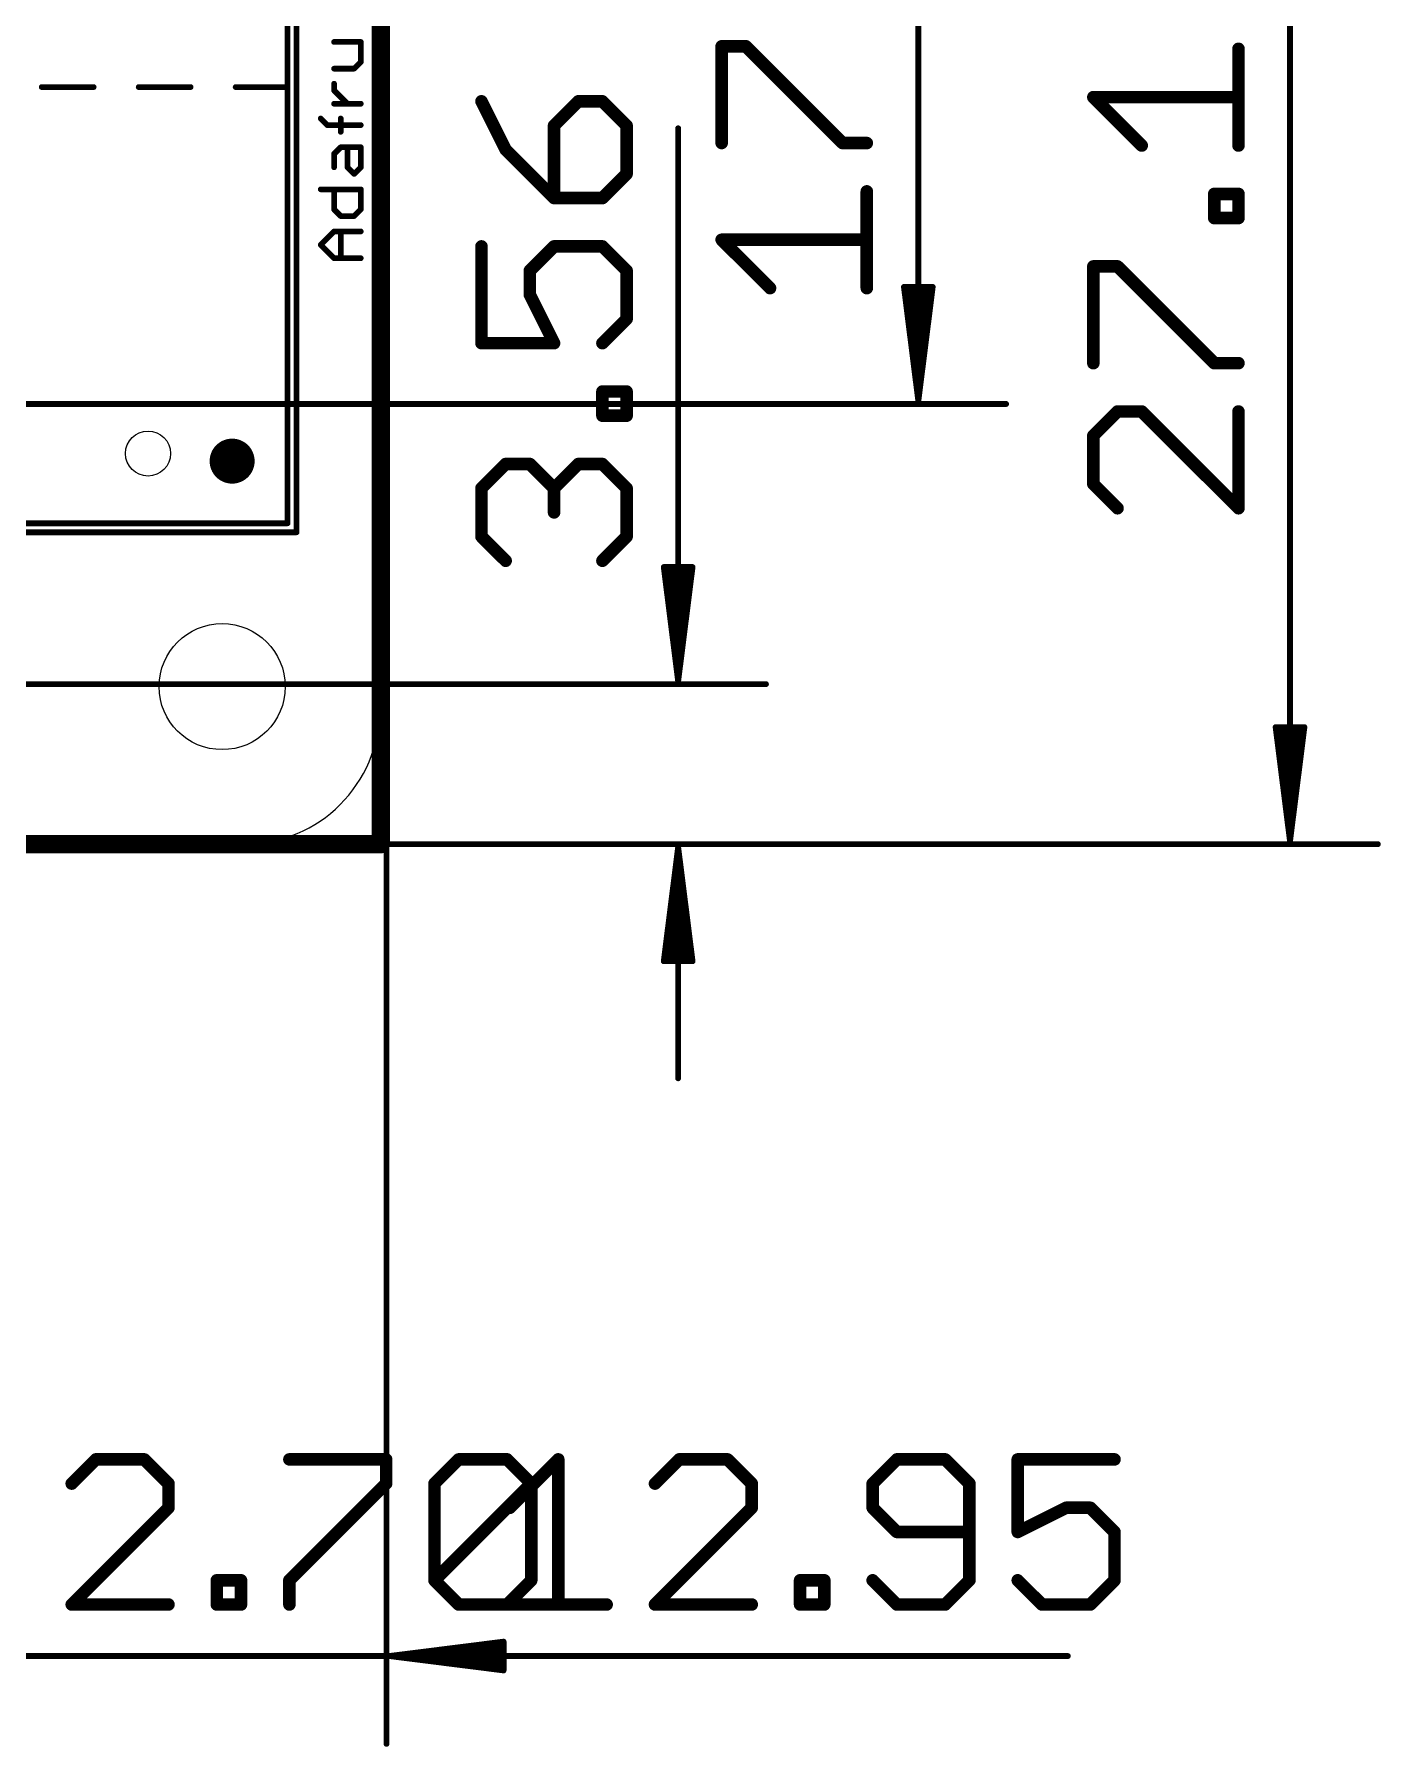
# Model space of a CAD drawing. Extents: x -30 to 87, y -20 to 77.
# Drawn here: x 57.33 to 87.23, y -20.05 to 17.99 of the extents above; entities that cross this region are included whole.
import ezdxf

# ---------------------------------------------------------------- set-up
doc = ezdxf.new("R2010")
doc.units = 0
for name, color, linetype in [('1', 12, 'CONTINUOUS'), ('16', 132, 'CONTINUOUS'), ('20', 40, 'CONTINUOUS'), ('21', 40, 'CONTINUOUS'), ('23', 53, 'CONTINUOUS'), ('47', 253, 'CONTINUOUS'), ('51', 253, 'CONTINUOUS')]:
    doc.layers.add(name, color=color, linetype=linetype)

# ---------------------------------------------------------------- blocks, each defined once
blk = doc.blocks.new('PIE')
at = {"const_width": 0.5}
blk.add_lwpolyline([(0, -0.25, 1), (0, 0.25, 1), (0, -0.25)], format="xyb", dxfattribs=at)

msp = doc.modelspace()

# ---------------------------------------------------------------- linework, layer by layer
at = {"layer": '16', "const_width": 0.4064}
for points in [[(65.024, 56.642), (65.024, 0)], [(65.024, 0), (0, 0)]]:
    msp.add_lwpolyline(points, dxfattribs=at)
at = {"layer": '16', "const_width": 0.2032}
for points in [[(64.9224, 0, 1), (65.1256, 0)], [(65.024, -0.1016, 1), (65.024, 0.1016)]]:
    msp.add_lwpolyline(points, format="xyb", dxfattribs=at)
at = {"layer": '20'}
for p, q in [((65, 3), (65, 53.5)), ((3, 0), (62, 0))]:
    msp.add_line(p, q, dxfattribs=at)
for centre, radius in [((59.854, 8.678), 0.5), ((61.5, 3.5), 1.4)]:
    msp.add_circle(centre, radius, dxfattribs=at)
msp.add_arc((62, 3), 3, 270, 0, dxfattribs=at)
at = {"layer": '21', "const_width": 0.127}
for points in [[(63.154, 47.428), (63.154, 6.928)], [(64.5795, 17.8205), (63.9863, 17.8205)], [(64.5795, 17.3756), (64.5795, 17.8205)], [(63.9863, 17.2273), (64.4312, 17.2273)], [(64.4312, 17.2273), (64.5795, 17.3756)], [(63.9863, 16.7443), (63.9863, 16.8926)], [(64.2829, 16.4477), (63.9863, 16.7443)], [(64.5795, 16.4477), (63.9863, 16.4477)], [(63.838, 15.9723), (63.6897, 16.1206)], [(64.5795, 15.9723), (63.838, 15.9723)], [(64.1346, 15.8241), (64.1346, 16.1206)], [(63.9863, 15.3334), (64.1346, 15.4817)], [(63.9863, 15.0368), (63.9863, 15.3334)], [(64.1346, 15.4817), (64.5795, 15.4817)], [(64.2829, 15.0368), (64.2829, 15.4817)], [(64.5795, 15.4817), (64.5795, 15.0368)], [(64.4312, 14.8885), (64.2829, 15.0368)], [(64.5795, 15.0368), (64.4312, 14.8885)], [(63.6897, 14.5462), (64.5795, 14.5462)], [(63.9863, 14.1013), (63.9863, 14.5462)], [(64.5795, 14.5462), (64.5795, 14.1013)], [(64.1346, 13.953), (63.9863, 14.1013)], [(64.5795, 14.1013), (64.4312, 13.953)], [(64.4312, 13.953), (64.1346, 13.953)], [(63.6897, 13.3141), (63.9863, 13.6107)], [(63.9863, 13.0175), (63.6897, 13.3141)], [(63.9863, 13.6107), (64.5795, 13.6107)], [(64.1346, 13.0175), (64.1346, 13.6107)], [(64.5795, 13.0175), (63.9863, 13.0175)], [(63.154, 6.928), (7.554, 6.928)]]:
    msp.add_lwpolyline(points, dxfattribs=at)
at = {"layer": '21', "const_width": 0.0635}
for points in [[(63.9863, 17.8523, 1), (63.9863, 17.7888)], [(64.6113, 17.8205, 1), (64.5478, 17.8205)], [(64.5795, 17.7888, 1), (64.5795, 17.8523)], [(63.9863, 17.2591, 1), (63.9863, 17.1956)], [(64.4088, 17.2498, 1), (64.4537, 17.2049)], [(64.4312, 17.1956, 1), (64.4312, 17.2591)], [(64.5478, 17.3756, 1), (64.6113, 17.3756)], [(64.602, 17.3532, 1), (64.557, 17.3981)], [(64.0181, 16.8926, 1), (63.9546, 16.8926)], [(63.9546, 16.7443, 1), (64.0181, 16.7443)], [(64.0088, 16.7668, 1), (63.9639, 16.7219)], [(63.9863, 16.4795, 1), (63.9863, 16.416)], [(64.2605, 16.4253, 1), (64.3054, 16.4702)], [(64.5795, 16.416, 1), (64.5795, 16.4795)], [(63.7122, 16.1431, 1), (63.6673, 16.0982)], [(63.838, 16.0041, 1), (63.838, 15.9406)], [(63.8156, 15.9499, 1), (63.8605, 15.9948)], [(64.1664, 16.1206, 1), (64.1029, 16.1206)], [(64.5795, 15.9406, 1), (64.5795, 16.0041)], [(64.1029, 15.8241, 1), (64.1664, 15.8241)], [(64.0181, 15.3334, 1), (63.9546, 15.3334)], [(63.9639, 15.3559, 1), (64.0088, 15.311)], [(64.1346, 15.5135, 1), (64.1346, 15.45)], [(64.1571, 15.4593, 1), (64.1122, 15.5042)], [(64.3147, 15.4817, 1), (64.2512, 15.4817)], [(64.6113, 15.4817, 1), (64.5478, 15.4817)], [(64.5795, 15.45, 1), (64.5795, 15.5135)], [(63.9546, 15.0368, 1), (64.0181, 15.0368)], [(64.2512, 15.0368, 1), (64.3147, 15.0368)], [(64.3054, 15.0593, 1), (64.2605, 15.0144)], [(64.4088, 14.911, 1), (64.4537, 14.8661)], [(64.4088, 14.8661, 1), (64.4537, 14.911)], [(64.5478, 15.0368, 1), (64.6113, 15.0368)], [(64.602, 15.0144, 1), (64.557, 15.0593)], [(63.6897, 14.5779, 1), (63.6897, 14.5144)], [(64.0181, 14.5462, 1), (63.9546, 14.5462)], [(64.6113, 14.5462, 1), (64.5478, 14.5462)], [(64.5795, 14.5144, 1), (64.5795, 14.5779)], [(63.9546, 14.1013, 1), (64.0181, 14.1013)], [(64.0088, 14.1238, 1), (63.9639, 14.0789)], [(64.5478, 14.1013, 1), (64.6113, 14.1013)], [(64.602, 14.0789, 1), (64.557, 14.1238)], [(64.1346, 13.9848, 1), (64.1346, 13.9213)], [(64.1122, 13.9306, 1), (64.1571, 13.9755)], [(64.4088, 13.9755, 1), (64.4537, 13.9306)], [(64.4312, 13.9213, 1), (64.4312, 13.9848)], [(63.7122, 13.3365, 1), (63.6673, 13.2916)], [(63.6673, 13.3365, 1), (63.7122, 13.2916)], [(63.9863, 13.6424, 1), (63.9863, 13.5789)], [(64.0088, 13.5882, 1), (63.9639, 13.6331)], [(64.1664, 13.6107, 1), (64.1029, 13.6107)], [(64.5795, 13.5789, 1), (64.5795, 13.6424)], [(63.9863, 13.0493, 1), (63.9863, 12.9857)], [(63.9639, 12.995, 1), (64.0088, 13.04)], [(64.1029, 13.0175, 1), (64.1664, 13.0175)], [(64.5795, 12.9857, 1), (64.5795, 13.0493)], [(63.1223, 6.928, 1), (63.1858, 6.928)], [(63.154, 6.8963, 1), (63.154, 6.9597)]]:
    msp.add_lwpolyline(points, format="xyb", dxfattribs=at)
at = {"layer": '23'}
msp.add_point((61.722, 8.509), dxfattribs=at)
at = {"layer": '47'}
for points, const_width in [([(76.962, 27.113), (76.962, 9.844)], 0.13), ([(85.217, 27.113), (85.217, 0.065)], 0.13), ([(72.5939, 15.575), (72.5939, 17.7239)], 0.2794), ([(72.5939, 17.7239), (73.1312, 17.7239)], 0.2794), ([(73.1312, 17.7239), (75.2801, 15.575)], 0.2794), ([(84.0723, 15.5196), (84.0723, 17.6685)], 0.2794), ([(67.2599, 16.5015), (67.7972, 15.427)], 0.2794), ([(69.4089, 16.5015), (68.8716, 15.9643)], 0.2794), ([(69.9461, 16.5015), (69.4089, 16.5015)], 0.2794), ([(70.4833, 15.9643), (69.9461, 16.5015)], 0.2794), ([(81.9234, 15.5196), (80.8489, 16.5941)], 0.2794), ([(80.8489, 16.5941), (84.0723, 16.5941)], 0.2794), ([(68.8716, 15.9643), (68.8716, 14.3526)], 0.2794), ([(70.4833, 14.8898), (70.4833, 15.9643)], 0.2794), ([(71.628, 3.621), (71.628, 15.9031)], 0.13), ([(75.2801, 15.575), (75.8173, 15.575)], 0.2794), ([(67.7972, 15.427), (68.8716, 14.3526)], 0.2794), ([(69.9461, 14.3526), (70.4833, 14.8898)], 0.2794), ([(68.8716, 14.3526), (69.9461, 14.3526)], 0.2794), ([(75.8173, 12.3522), (75.8173, 14.5011)], 0.2794), ([(83.5351, 13.9082), (83.5351, 14.4455)], 0.2794), ([(83.5351, 14.4455), (84.0723, 14.4455)], 0.2794), ([(84.0723, 14.4455), (84.0723, 13.9082)], 0.2794), ([(84.0723, 13.9082), (83.5351, 13.9082)], 0.2794), ([(67.2599, 13.2787), (67.2599, 11.1298)], 0.2794), ([(68.3344, 12.7415), (68.8716, 13.2787)], 0.2794), ([(68.8716, 13.2787), (69.9461, 13.2787)], 0.2794), ([(69.9461, 13.2787), (70.4833, 12.7415)], 0.2794), ([(73.6684, 12.3522), (72.5939, 13.4267)], 0.2794), ([(72.5939, 13.4267), (75.8173, 13.4267)], 0.2794), ([(80.8489, 10.6855), (80.8489, 12.8344)], 0.2794), ([(80.8489, 12.8344), (81.3862, 12.8344)], 0.2794), ([(81.3862, 12.8344), (83.5351, 10.6855)], 0.2794), ([(68.3344, 12.2043), (68.3344, 12.7415)], 0.2794), ([(70.4833, 12.7415), (70.4833, 11.6671)], 0.2794), ([(68.8716, 11.1298), (68.3344, 12.2043)], 0.2794), ([(76.962, 9.844), (76.6428, 12.379)], 0.13), ([(76.6428, 12.379), (77.2812, 12.379)], 0.13), ([(76.962, 9.844), (76.702, 12.379)], 0.13), ([(76.962, 9.844), (76.832, 12.379)], 0.13), ([(77.2812, 12.379), (76.962, 9.844)], 0.13), ([(77.092, 12.379), (76.962, 9.844)], 0.13), ([(77.222, 12.379), (76.962, 9.844)], 0.13), ([(70.4833, 11.6671), (69.9461, 11.1298)], 0.2794), ([(67.2599, 11.1298), (68.8716, 11.1298)], 0.2794), ([(83.5351, 10.6855), (84.0723, 10.6855)], 0.2794), ([(69.9461, 9.5185), (69.9461, 10.0557)], 0.2794), ([(69.9461, 10.0557), (70.4833, 10.0557)], 0.2794), ([(70.4833, 10.0557), (70.4833, 9.5185)], 0.2794), ([(33.274, 9.779), (78.912, 9.779)], 0.13), ([(70.4833, 9.5185), (69.9461, 9.5185)], 0.2794), ([(81.3862, 9.6116), (80.8489, 9.0744)], 0.2794), ([(81.9234, 9.6116), (81.3862, 9.6116)], 0.2794), ([(84.0723, 7.4627), (81.9234, 9.6116)], 0.2794), ([(84.0723, 9.6116), (84.0723, 7.4627)], 0.2794), ([(80.8489, 9.0744), (80.8489, 8)], 0.2794), ([(67.2599, 7.9074), (67.7972, 8.4446)], 0.2794), ([(67.7972, 8.4446), (68.3344, 8.4446)], 0.2794), ([(68.3344, 8.4446), (68.8716, 7.9074)], 0.2794), ([(68.8716, 7.9074), (69.4089, 8.4446)], 0.2794), ([(69.4089, 8.4446), (69.9461, 8.4446)], 0.2794), ([(69.9461, 8.4446), (70.4833, 7.9074)], 0.2794), ([(67.2599, 6.8329), (67.2599, 7.9074)], 0.2794), ([(68.8716, 7.9074), (68.8716, 7.3702)], 0.2794), ([(70.4833, 7.9074), (70.4833, 6.8329)], 0.2794), ([(80.8489, 8), (81.3862, 7.4627)], 0.2794), ([(67.7972, 6.2957), (67.2599, 6.8329)], 0.2794), ([(70.4833, 6.8329), (69.9461, 6.2957)], 0.2794), ([(71.628, 3.621), (71.3088, 6.156)], 0.13), ([(71.3088, 6.156), (71.9472, 6.156)], 0.13), ([(71.628, 3.621), (71.368, 6.156)], 0.13), ([(71.628, 3.621), (71.498, 6.156)], 0.13), ([(71.9472, 6.156), (71.628, 3.621)], 0.13), ([(71.758, 6.156), (71.628, 3.621)], 0.13), ([(71.888, 6.156), (71.628, 3.621)], 0.13), ([(65.151, 4.572), (65.151, -19.984)], 0.13), ([(13.97, 3.556), (73.578, 3.556)], 0.13), ([(85.217, 0.065), (84.8978, 2.6)], 0.13), ([(84.8978, 2.6), (85.5362, 2.6)], 0.13), ([(85.217, 0.065), (84.957, 2.6)], 0.13), ([(85.217, 0.065), (85.087, 2.6)], 0.13), ([(85.5362, 2.6), (85.217, 0.065)], 0.13), ([(85.347, 2.6), (85.217, 0.065)], 0.13), ([(85.477, 2.6), (85.217, 0.065)], 0.13), ([(59.563, 0), (-27.096, 0)], 0.13), ([(13.208, 0), (73.578, 0)], 0.13), ([(35.179, 0), (87.167, 0)], 0.13), ([(71.628, -0.065), (71.3088, -2.6)], 0.13), ([(71.628, -0.065), (71.368, -2.6)], 0.13), ([(71.628, -0.065), (71.498, -2.6)], 0.13), ([(71.628, -0.065), (71.628, -5.2)], 0.13), ([(71.9472, -2.6), (71.628, -0.065)], 0.13), ([(71.758, -2.6), (71.628, -0.065)], 0.13), ([(71.888, -2.6), (71.628, -0.065)], 0.13), ([(71.3088, -2.6), (71.9472, -2.6)], 0.13), ([(58.6967, -13.6659), (58.1595, -14.2032)], 0.2794), ([(59.7711, -13.6659), (58.6967, -13.6659)], 0.2794), ([(60.3084, -14.2032), (59.7711, -13.6659)], 0.2794), ([(62.9936, -13.6659), (65.1425, -13.6659)], 0.2794), ([(65.1425, -13.6659), (65.1425, -14.2032)], 0.2794), ([(66.2163, -14.2032), (66.7536, -13.6659)], 0.2794), ([(66.7536, -13.6659), (67.828, -13.6659)], 0.2794), ([(67.828, -13.6659), (68.3652, -14.2032)], 0.2794), ([(67.8907, -14.7404), (68.9652, -13.6659)], 0.2794), ([(68.9652, -13.6659), (68.9652, -16.8893)], 0.2794), ([(71.6507, -13.6659), (71.1135, -14.2032)], 0.2794), ([(72.7251, -13.6659), (71.6507, -13.6659)], 0.2794), ([(73.2624, -14.2032), (72.7251, -13.6659)], 0.2794), ([(76.4848, -13.6659), (75.9476, -14.2032)], 0.2794), ([(77.5593, -13.6659), (76.4848, -13.6659)], 0.2794), ([(78.0965, -14.2032), (77.5593, -13.6659)], 0.2794), ([(81.3192, -13.6659), (79.1703, -13.6659)], 0.2794), ([(79.1703, -13.6659), (79.1703, -15.2776)], 0.2794), ([(60.3084, -14.7404), (60.3084, -14.2032)], 0.2794), ([(65.1425, -14.2032), (62.9936, -16.3521)], 0.2794), ([(66.2163, -16.3521), (66.2163, -14.2032)], 0.2794), ([(66.2163, -16.3521), (68.3652, -14.2032)], 0.2794), ([(68.3652, -14.2032), (68.3652, -16.3521)], 0.2794), ([(73.2624, -14.7404), (73.2624, -14.2032)], 0.2794), ([(75.9476, -14.2032), (75.9476, -14.7404)], 0.2794), ([(78.0965, -16.3521), (78.0965, -14.2032)], 0.2794), ([(58.1595, -16.8893), (60.3084, -14.7404)], 0.2794), ([(71.1135, -16.8893), (73.2624, -14.7404)], 0.2794), ([(75.9476, -14.7404), (76.4848, -15.2776)], 0.2794), ([(79.1703, -15.2776), (80.2448, -14.7404)], 0.2794), ([(80.2448, -14.7404), (80.782, -14.7404)], 0.2794), ([(80.782, -14.7404), (81.3192, -15.2776)], 0.2794), ([(76.4848, -15.2776), (78.0965, -15.2776)], 0.2794), ([(81.3192, -15.2776), (81.3192, -16.3521)], 0.2794), ([(61.3822, -16.8893), (61.3822, -16.3521)], 0.2794), ([(61.3822, -16.3521), (61.9194, -16.3521)], 0.2794), ([(61.9194, -16.3521), (61.9194, -16.8893)], 0.2794), ([(62.9936, -16.3521), (62.9936, -16.8893)], 0.2794), ([(66.7536, -16.8893), (66.2163, -16.3521)], 0.2794), ([(68.3652, -16.3521), (67.828, -16.8893)], 0.2794), ([(74.3362, -16.8893), (74.3362, -16.3521)], 0.2794), ([(74.3362, -16.3521), (74.8734, -16.3521)], 0.2794), ([(74.8734, -16.3521), (74.8734, -16.8893)], 0.2794), ([(75.9476, -16.3521), (76.4848, -16.8893)], 0.2794), ([(77.5593, -16.8893), (78.0965, -16.3521)], 0.2794), ([(79.7076, -16.8893), (79.1703, -16.3521)], 0.2794), ([(81.3192, -16.3521), (80.782, -16.8893)], 0.2794), ([(60.3084, -16.8893), (58.1595, -16.8893)], 0.2794), ([(61.9194, -16.8893), (61.3822, -16.8893)], 0.2794), ([(67.828, -16.8893), (66.7536, -16.8893)], 0.2794), ([(67.8907, -16.8893), (70.0396, -16.8893)], 0.2794), ([(73.2624, -16.8893), (71.1135, -16.8893)], 0.2794), ([(74.8734, -16.8893), (74.3362, -16.8893)], 0.2794), ([(76.4848, -16.8893), (77.5593, -16.8893)], 0.2794), ([(80.782, -16.8893), (79.7076, -16.8893)], 0.2794), ([(65.216, -18.034), (67.751, -17.7148)], 0.13), ([(65.216, -18.034), (67.751, -17.774)], 0.13), ([(65.216, -18.034), (67.751, -17.904)], 0.13), ([(67.751, -17.7148), (67.751, -18.3532)], 0.13), ([(52.262, -18.034), (67.3289, -18.034)], 0.13), ([(65.216, -18.034), (80.2829, -18.034)], 0.13), ([(67.751, -18.3532), (65.216, -18.034)], 0.13), ([(67.751, -18.164), (65.216, -18.034)], 0.13), ([(67.751, -18.294), (65.216, -18.034)], 0.13)]:
    msp.add_lwpolyline(points, dxfattribs=dict(at, const_width=const_width))
for points, const_width in [([(72.5939, 17.7937, 1), (72.5939, 17.654)], 0.1397), ([(72.6638, 17.7239, 1), (72.5241, 17.7239)], 0.1397), ([(73.1806, 17.7733, 1), (73.0818, 17.6745)], 0.1397), ([(73.1312, 17.654, 1), (73.1312, 17.7937)], 0.1397), ([(84.1422, 17.6685, 1), (84.0024, 17.6685)], 0.1397), ([(67.3224, 16.5327, 1), (67.1975, 16.4702)], 0.1397), ([(69.4089, 16.5713, 1), (69.4089, 16.4316)], 0.1397), ([(69.4582, 16.4521, 1), (69.3595, 16.5509)], 0.1397), ([(69.9955, 16.5509, 1), (69.8967, 16.4521)], 0.1397), ([(69.9461, 16.4316, 1), (69.9461, 16.5713)], 0.1397), ([(80.8489, 16.6639, 1), (80.8489, 16.5242)], 0.1397), ([(80.8983, 16.6435, 1), (80.7996, 16.5447)], 0.1397), ([(84.0723, 16.5242, 1), (84.0723, 16.6639)], 0.1397), ([(68.9415, 15.9643, 1), (68.8018, 15.9643)], 0.1397), ([(68.8222, 16.0136, 1), (68.921, 15.9149)], 0.1397), ([(70.5532, 15.9643, 1), (70.4134, 15.9643)], 0.1397), ([(70.4339, 15.9149, 1), (70.5327, 16.0136)], 0.1397), ([(71.6605, 15.9031, 1), (71.5955, 15.9031)], 0.065), ([(72.5241, 15.575, 1), (72.6638, 15.575)], 0.1397), ([(75.2801, 15.6448, 1), (75.2801, 15.5051)], 0.1397), ([(75.2307, 15.5256, 1), (75.3295, 15.6244)], 0.1397), ([(75.8173, 15.5051, 1), (75.8173, 15.6448)], 0.1397), ([(81.874, 15.4702, 1), (81.9728, 15.569)], 0.1397), ([(67.8466, 15.4764, 1), (67.7478, 15.3776)], 0.1397), ([(67.7347, 15.3958, 1), (67.8596, 15.4583)], 0.1397), ([(84.0024, 15.5196, 1), (84.1422, 15.5196)], 0.1397), ([(70.4134, 14.8898, 1), (70.5532, 14.8898)], 0.1397), ([(70.5327, 14.8404, 1), (70.4339, 14.9392)], 0.1397), ([(68.8716, 14.4224, 1), (68.8716, 14.2827)], 0.1397), ([(68.8222, 14.3032, 1), (68.921, 14.402)], 0.1397), ([(69.8967, 14.402, 1), (69.9955, 14.3032)], 0.1397), ([(69.9461, 14.2827, 1), (69.9461, 14.4224)], 0.1397), ([(75.8872, 14.5011, 1), (75.7475, 14.5011)], 0.1397), ([(83.6049, 14.4455, 1), (83.4652, 14.4455)], 0.1397), ([(83.5351, 14.5153, 1), (83.5351, 14.3756)], 0.1397), ([(84.1422, 14.4455, 1), (84.0024, 14.4455)], 0.1397), ([(84.0723, 14.3756, 1), (84.0723, 14.5153)], 0.1397), ([(68.8018, 14.3526, 1), (68.9415, 14.3526)], 0.1397), ([(83.4652, 13.9082, 1), (83.6049, 13.9082)], 0.1397), ([(83.5351, 13.9781, 1), (83.5351, 13.8384)], 0.1397), ([(84.0024, 13.9082, 1), (84.1422, 13.9082)], 0.1397), ([(84.0723, 13.8384, 1), (84.0723, 13.9781)], 0.1397), ([(67.3298, 13.2787, 1), (67.1901, 13.2787)], 0.1397), ([(68.8716, 13.3486, 1), (68.8716, 13.2089)], 0.1397), ([(68.921, 13.2293, 1), (68.8222, 13.3281)], 0.1397), ([(69.9955, 13.3281, 1), (69.8967, 13.2293)], 0.1397), ([(69.9461, 13.2089, 1), (69.9461, 13.3486)], 0.1397), ([(72.5939, 13.4965, 1), (72.5939, 13.3568)], 0.1397), ([(72.6433, 13.4761, 1), (72.5446, 13.3773)], 0.1397), ([(75.8173, 13.3568, 1), (75.8173, 13.4965)], 0.1397), ([(80.9188, 12.8344, 1), (80.7791, 12.8344)], 0.1397), ([(80.8489, 12.9042, 1), (80.8489, 12.7645)], 0.1397), ([(81.4356, 12.8838, 1), (81.3368, 12.785)], 0.1397), ([(81.3862, 12.7645, 1), (81.3862, 12.9042)], 0.1397), ([(68.4042, 12.7415, 1), (68.2645, 12.7415)], 0.1397), ([(68.285, 12.7909, 1), (68.3838, 12.6921)], 0.1397), ([(70.5532, 12.7415, 1), (70.4134, 12.7415)], 0.1397), ([(70.4339, 12.6921, 1), (70.5327, 12.7909)], 0.1397), ([(68.2645, 12.2043, 1), (68.4042, 12.2043)], 0.1397), ([(68.3969, 12.2355, 1), (68.2719, 12.173)], 0.1397), ([(73.619, 12.3028, 1), (73.7178, 12.4016)], 0.1397), ([(75.7475, 12.3522, 1), (75.8872, 12.3522)], 0.1397), ([(76.675, 12.3831, 1), (76.6105, 12.3749)], 0.065), ([(76.6428, 12.4115, 1), (76.6428, 12.3465)], 0.065), ([(76.7343, 12.3823, 1), (76.6697, 12.3757)], 0.065), ([(76.8645, 12.3807, 1), (76.7995, 12.3773)], 0.065), ([(77.1245, 12.3773, 1), (77.0595, 12.3807)], 0.065), ([(77.2543, 12.3757, 1), (77.1897, 12.3823)], 0.065), ([(77.3135, 12.3749, 1), (77.249, 12.3831)], 0.065), ([(77.2812, 12.3465, 1), (77.2812, 12.4115)], 0.065), ([(70.5327, 11.6177, 1), (70.4339, 11.7164)], 0.1397), ([(70.4134, 11.6671, 1), (70.5532, 11.6671)], 0.1397), ([(67.2599, 11.1997, 1), (67.2599, 11.06)], 0.1397), ([(67.1901, 11.1298, 1), (67.3298, 11.1298)], 0.1397), ([(68.8091, 11.0986, 1), (68.9341, 11.1611)], 0.1397), ([(68.8716, 11.06, 1), (68.8716, 11.1997)], 0.1397), ([(69.8967, 11.1792, 1), (69.9955, 11.0804)], 0.1397), ([(80.7791, 10.6855, 1), (80.9188, 10.6855)], 0.1397), ([(83.5351, 10.7553, 1), (83.5351, 10.6156)], 0.1397), ([(83.4857, 10.6361, 1), (83.5845, 10.7349)], 0.1397), ([(84.0723, 10.6156, 1), (84.0723, 10.7553)], 0.1397), ([(70.0159, 10.0557, 1), (69.8762, 10.0557)], 0.1397), ([(69.9461, 10.1255, 1), (69.9461, 9.9858)], 0.1397), ([(70.5532, 10.0557, 1), (70.4134, 10.0557)], 0.1397), ([(70.4833, 9.9858, 1), (70.4833, 10.1255)], 0.1397), ([(69.8762, 9.5185, 1), (70.0159, 9.5185)], 0.1397), ([(69.9461, 9.5883, 1), (69.9461, 9.4486)], 0.1397), ([(70.4134, 9.5185, 1), (70.5532, 9.5185)], 0.1397), ([(70.4833, 9.4486, 1), (70.4833, 9.5883)], 0.1397), ([(76.9298, 9.8481, 1), (76.9942, 9.8399)], 0.065), ([(76.9297, 9.8473, 1), (76.9943, 9.8407)], 0.065), ([(76.9295, 9.8423, 1), (76.9945, 9.8457)], 0.065), ([(76.9295, 9.8457, 1), (76.9945, 9.8423)], 0.065), ([(76.9295, 9.844, 1), (76.9945, 9.844)], 0.065), ([(76.9297, 9.8407, 1), (76.9943, 9.8473)], 0.065), ([(76.9298, 9.8399, 1), (76.9942, 9.8481)], 0.065), ([(78.912, 9.7465, 1), (78.912, 9.8115)], 0.065), ([(81.3862, 9.6815, 1), (81.3862, 9.5418)], 0.1397), ([(81.4356, 9.5622, 1), (81.3368, 9.661)], 0.1397), ([(81.9728, 9.661, 1), (81.874, 9.5622)], 0.1397), ([(81.9234, 9.5418, 1), (81.9234, 9.6815)], 0.1397), ([(84.1422, 9.6116, 1), (84.0024, 9.6116)], 0.1397), ([(80.9188, 9.0744, 1), (80.7791, 9.0744)], 0.1397), ([(80.7996, 9.1238, 1), (80.8983, 9.025)], 0.1397), ([(67.7972, 8.5145, 1), (67.7972, 8.3748)], 0.1397), ([(67.8466, 8.3952, 1), (67.7478, 8.494)], 0.1397), ([(68.3838, 8.494, 1), (68.285, 8.3952)], 0.1397), ([(68.3344, 8.3748, 1), (68.3344, 8.5145)], 0.1397), ([(69.4089, 8.5145, 1), (69.4089, 8.3748)], 0.1397), ([(69.4582, 8.3952, 1), (69.3595, 8.494)], 0.1397), ([(69.9955, 8.494, 1), (69.8967, 8.3952)], 0.1397), ([(69.9461, 8.3748, 1), (69.9461, 8.5145)], 0.1397), ([(67.3298, 7.9074, 1), (67.1901, 7.9074)], 0.1397), ([(67.2106, 7.9568, 1), (67.3093, 7.858)], 0.1397), ([(68.9415, 7.9074, 1), (68.8018, 7.9074)], 0.1397), ([(68.8222, 7.9568, 1), (68.921, 7.858)], 0.1397), ([(68.8222, 7.858, 1), (68.921, 7.9568)], 0.1397), ([(70.5532, 7.9074, 1), (70.4134, 7.9074)], 0.1397), ([(70.4339, 7.858, 1), (70.5327, 7.9568)], 0.1397), ([(80.7791, 8, 1), (80.9188, 8)], 0.1397), ([(80.8983, 8.0494, 1), (80.7996, 7.9506)], 0.1397), ([(68.8018, 7.3702, 1), (68.9415, 7.3702)], 0.1397), ([(81.3368, 7.4133, 1), (81.4356, 7.5121)], 0.1397), ([(84.0024, 7.4627, 1), (84.1422, 7.4627)], 0.1397), ([(84.0229, 7.4133, 1), (84.1217, 7.5121)], 0.1397), ([(67.1901, 6.8329, 1), (67.3298, 6.8329)], 0.1397), ([(67.3093, 6.8823, 1), (67.2106, 6.7835)], 0.1397), ([(70.4134, 6.8329, 1), (70.5532, 6.8329)], 0.1397), ([(70.5327, 6.7835, 1), (70.4339, 6.8823)], 0.1397), ([(67.7478, 6.2463, 1), (67.8466, 6.3451)], 0.1397), ([(69.8967, 6.3451, 1), (69.9955, 6.2463)], 0.1397), ([(71.341, 6.1601, 1), (71.2765, 6.1519)], 0.065), ([(71.3088, 6.1885, 1), (71.3088, 6.1235)], 0.065), ([(71.4003, 6.1593, 1), (71.3357, 6.1527)], 0.065), ([(71.5305, 6.1577, 1), (71.4655, 6.1543)], 0.065), ([(71.7905, 6.1543, 1), (71.7255, 6.1577)], 0.065), ([(71.9203, 6.1527, 1), (71.8557, 6.1593)], 0.065), ([(71.9795, 6.1519, 1), (71.915, 6.1601)], 0.065), ([(71.9472, 6.1235, 1), (71.9472, 6.1885)], 0.065), ([(65.1835, 4.572, 1), (65.1185, 4.572)], 0.065), ([(71.5958, 3.6251, 1), (71.6602, 3.6169)], 0.065), ([(71.5957, 3.6243, 1), (71.6603, 3.6177)], 0.065), ([(71.5955, 3.6193, 1), (71.6605, 3.6227)], 0.065), ([(71.5955, 3.6227, 1), (71.6605, 3.6193)], 0.065), ([(71.5955, 3.621, 1), (71.6605, 3.621)], 0.065), ([(71.5957, 3.6177, 1), (71.6603, 3.6243)], 0.065), ([(71.5958, 3.6169, 1), (71.6602, 3.6251)], 0.065), ([(73.578, 3.5235, 1), (73.578, 3.5885)], 0.065), ([(84.93, 2.6041, 1), (84.8655, 2.5959)], 0.065), ([(84.8978, 2.6325, 1), (84.8978, 2.5675)], 0.065), ([(84.9893, 2.6033, 1), (84.9247, 2.5967)], 0.065), ([(85.1195, 2.6017, 1), (85.0545, 2.5983)], 0.065), ([(85.3795, 2.5983, 1), (85.3145, 2.6017)], 0.065), ([(85.5093, 2.5967, 1), (85.4447, 2.6033)], 0.065), ([(85.5685, 2.5959, 1), (85.504, 2.6041)], 0.065), ([(85.5362, 2.5675, 1), (85.5362, 2.6325)], 0.065), ([(59.563, -0.0325, 1), (59.563, 0.0325)], 0.065), ([(71.6605, -0.0667, 1), (71.5955, -0.0633)], 0.065), ([(71.6605, -0.0633, 1), (71.5955, -0.0667)], 0.065), ([(73.578, -0.0325, 1), (73.578, 0.0325)], 0.065), ([(85.1848, 0.0691, 1), (85.2492, 0.0609)], 0.065), ([(85.1847, 0.0683, 1), (85.2493, 0.0617)], 0.065), ([(85.1845, 0.0633, 1), (85.2495, 0.0667)], 0.065), ([(85.1845, 0.0667, 1), (85.2495, 0.0633)], 0.065), ([(85.1845, 0.065, 1), (85.2495, 0.065)], 0.065), ([(85.1847, 0.0617, 1), (85.2493, 0.0683)], 0.065), ([(85.1848, 0.0609, 1), (85.2492, 0.0691)], 0.065), ([(87.167, -0.0325, 1), (87.167, 0.0325)], 0.065), ([(71.6605, -0.065, 1), (71.5955, -0.065)], 0.065), ([(71.6602, -0.0609, 1), (71.5958, -0.0691)], 0.065), ([(71.6603, -0.0617, 1), (71.5957, -0.0683)], 0.065), ([(71.6603, -0.0683, 1), (71.5957, -0.0617)], 0.065), ([(71.6602, -0.0691, 1), (71.5958, -0.0609)], 0.065), ([(71.2765, -2.5959, 1), (71.341, -2.6041)], 0.065), ([(71.3088, -2.5675, 1), (71.3088, -2.6325)], 0.065), ([(71.3357, -2.5967, 1), (71.4003, -2.6033)], 0.065), ([(71.4655, -2.5983, 1), (71.5305, -2.6017)], 0.065), ([(71.7255, -2.6017, 1), (71.7905, -2.5983)], 0.065), ([(71.8557, -2.6033, 1), (71.9203, -2.5967)], 0.065), ([(71.915, -2.6041, 1), (71.9795, -2.5959)], 0.065), ([(71.9472, -2.6325, 1), (71.9472, -2.5675)], 0.065), ([(71.5955, -5.2, 1), (71.6605, -5.2)], 0.065), ([(58.6967, -13.5961, 1), (58.6967, -13.7358)], 0.1397), ([(58.7461, -13.7153, 1), (58.6473, -13.6166)], 0.1397), ([(59.8205, -13.6166, 1), (59.7217, -13.7153)], 0.1397), ([(59.7711, -13.7358, 1), (59.7711, -13.5961)], 0.1397), ([(62.9936, -13.5961, 1), (62.9936, -13.7358)], 0.1397), ([(65.2123, -13.6659, 1), (65.0726, -13.6659)], 0.1397), ([(65.1425, -13.7358, 1), (65.1425, -13.5961)], 0.1397), ([(66.7536, -13.5961, 1), (66.7536, -13.7358)], 0.1397), ([(66.803, -13.7153, 1), (66.7042, -13.6166)], 0.1397), ([(67.8774, -13.6166, 1), (67.7786, -13.7153)], 0.1397), ([(67.828, -13.7358, 1), (67.828, -13.5961)], 0.1397), ([(69.035, -13.6659, 1), (68.8953, -13.6659)], 0.1397), ([(69.0145, -13.7153, 1), (68.9158, -13.6166)], 0.1397), ([(71.6507, -13.5961, 1), (71.6507, -13.7358)], 0.1397), ([(71.7001, -13.7153, 1), (71.6013, -13.6166)], 0.1397), ([(72.7745, -13.6166, 1), (72.6757, -13.7153)], 0.1397), ([(72.7251, -13.7358, 1), (72.7251, -13.5961)], 0.1397), ([(76.4848, -13.5961, 1), (76.4848, -13.7358)], 0.1397), ([(76.5342, -13.7153, 1), (76.4354, -13.6166)], 0.1397), ([(77.6086, -13.6166, 1), (77.5099, -13.7153)], 0.1397), ([(77.5593, -13.7358, 1), (77.5593, -13.5961)], 0.1397), ([(79.1703, -13.5961, 1), (79.1703, -13.7358)], 0.1397), ([(79.2402, -13.6659, 1), (79.1005, -13.6659)], 0.1397), ([(81.3192, -13.7358, 1), (81.3192, -13.5961)], 0.1397), ([(60.3782, -14.2032, 1), (60.2385, -14.2032)], 0.1397), ([(65.1919, -14.2526, 1), (65.0931, -14.1538)], 0.1397), ([(66.2862, -14.2032, 1), (66.1465, -14.2032)], 0.1397), ([(68.4351, -14.2032, 1), (68.2954, -14.2032)], 0.1397), ([(68.4146, -14.2526, 1), (68.3158, -14.1538)], 0.1397), ([(73.3322, -14.2032, 1), (73.1925, -14.2032)], 0.1397), ([(76.0174, -14.2032, 1), (75.8777, -14.2032)], 0.1397), ([(78.1663, -14.2032, 1), (78.0266, -14.2032)], 0.1397), ([(58.1101, -14.1538, 1), (58.2088, -14.2526)], 0.1397), ([(60.259, -14.2526, 1), (60.3577, -14.1538)], 0.1397), ([(65.0726, -14.2032, 1), (65.2123, -14.2032)], 0.1397), ([(66.1669, -14.1538, 1), (66.2657, -14.2526)], 0.1397), ([(68.3158, -14.2526, 1), (68.4146, -14.1538)], 0.1397), ([(71.0641, -14.1538, 1), (71.1628, -14.2526)], 0.1397), ([(73.213, -14.2526, 1), (73.3117, -14.1538)], 0.1397), ([(75.8982, -14.1538, 1), (75.997, -14.2526)], 0.1397), ([(78.0471, -14.2526, 1), (78.1459, -14.1538)], 0.1397), ([(60.2385, -14.7404, 1), (60.3782, -14.7404)], 0.1397), ([(60.3577, -14.7898, 1), (60.259, -14.691)], 0.1397), ([(67.8413, -14.691, 1), (67.9401, -14.7898)], 0.1397), ([(73.1925, -14.7404, 1), (73.3322, -14.7404)], 0.1397), ([(73.3117, -14.7898, 1), (73.213, -14.691)], 0.1397), ([(75.997, -14.691, 1), (75.8982, -14.7898)], 0.1397), ([(75.8777, -14.7404, 1), (76.0174, -14.7404)], 0.1397), ([(80.2448, -14.6705, 1), (80.2448, -14.8102)], 0.1397), ([(80.276, -14.8029, 1), (80.2135, -14.6779)], 0.1397), ([(80.8314, -14.691, 1), (80.7326, -14.7898)], 0.1397), ([(80.782, -14.8102, 1), (80.782, -14.6705)], 0.1397), ([(76.4848, -15.2078, 1), (76.4848, -15.3475)], 0.1397), ([(76.4354, -15.327, 1), (76.5342, -15.2282)], 0.1397), ([(78.0965, -15.3475, 1), (78.0965, -15.2078)], 0.1397), ([(79.1391, -15.2151, 1), (79.2016, -15.3401)], 0.1397), ([(79.1005, -15.2776, 1), (79.2402, -15.2776)], 0.1397), ([(81.3891, -15.2776, 1), (81.2494, -15.2776)], 0.1397), ([(81.2698, -15.327, 1), (81.3686, -15.2282)], 0.1397), ([(61.3822, -16.2822, 1), (61.3822, -16.4219)], 0.1397), ([(61.4521, -16.3521, 1), (61.3124, -16.3521)], 0.1397), ([(61.9893, -16.3521, 1), (61.8496, -16.3521)], 0.1397), ([(61.9194, -16.4219, 1), (61.9194, -16.2822)], 0.1397), ([(63.0634, -16.3521, 1), (62.9237, -16.3521)], 0.1397), ([(62.9442, -16.3027, 1), (63.043, -16.4015)], 0.1397), ([(66.2657, -16.3027, 1), (66.1669, -16.4015)], 0.1397), ([(66.1669, -16.3027, 1), (66.2657, -16.4015)], 0.1397), ([(66.1465, -16.3521, 1), (66.2862, -16.3521)], 0.1397), ([(68.2954, -16.3521, 1), (68.4351, -16.3521)], 0.1397), ([(68.4146, -16.4015, 1), (68.3158, -16.3027)], 0.1397), ([(74.3362, -16.2822, 1), (74.3362, -16.4219)], 0.1397), ([(74.4061, -16.3521, 1), (74.2664, -16.3521)], 0.1397), ([(74.9433, -16.3521, 1), (74.8036, -16.3521)], 0.1397), ([(74.8734, -16.4219, 1), (74.8734, -16.2822)], 0.1397), ([(75.997, -16.3027, 1), (75.8982, -16.4015)], 0.1397), ([(78.0266, -16.3521, 1), (78.1663, -16.3521)], 0.1397), ([(78.1459, -16.4015, 1), (78.0471, -16.3027)], 0.1397), ([(79.2197, -16.3027, 1), (79.1209, -16.4015)], 0.1397), ([(81.2494, -16.3521, 1), (81.3891, -16.3521)], 0.1397), ([(81.3686, -16.4015, 1), (81.2698, -16.3027)], 0.1397), ([(58.1595, -16.8195, 1), (58.1595, -16.9592)], 0.1397), ([(58.1101, -16.8399, 1), (58.2088, -16.9387)], 0.1397), ([(60.3084, -16.9592, 1), (60.3084, -16.8195)], 0.1397), ([(61.3822, -16.8195, 1), (61.3822, -16.9592)], 0.1397), ([(61.3124, -16.8893, 1), (61.4521, -16.8893)], 0.1397), ([(61.8496, -16.8893, 1), (61.9893, -16.8893)], 0.1397), ([(61.9194, -16.9592, 1), (61.9194, -16.8195)], 0.1397), ([(62.9237, -16.8893, 1), (63.0634, -16.8893)], 0.1397), ([(66.7536, -16.8195, 1), (66.7536, -16.9592)], 0.1397), ([(66.7042, -16.9387, 1), (66.803, -16.8399)], 0.1397), ([(67.7786, -16.8399, 1), (67.8774, -16.9387)], 0.1397), ([(67.8907, -16.8195, 1), (67.8907, -16.9592)], 0.1397), ([(67.828, -16.9592, 1), (67.828, -16.8195)], 0.1397), ([(68.8953, -16.8893, 1), (69.035, -16.8893)], 0.1397), ([(70.0396, -16.9592, 1), (70.0396, -16.8195)], 0.1397), ([(71.1135, -16.8195, 1), (71.1135, -16.9592)], 0.1397), ([(71.0641, -16.8399, 1), (71.1628, -16.9387)], 0.1397), ([(73.2624, -16.9592, 1), (73.2624, -16.8195)], 0.1397), ([(74.3362, -16.8195, 1), (74.3362, -16.9592)], 0.1397), ([(74.2664, -16.8893, 1), (74.4061, -16.8893)], 0.1397), ([(74.8036, -16.8893, 1), (74.9433, -16.8893)], 0.1397), ([(74.8734, -16.9592, 1), (74.8734, -16.8195)], 0.1397), ([(76.4848, -16.8195, 1), (76.4848, -16.9592)], 0.1397), ([(76.4354, -16.9387, 1), (76.5342, -16.8399)], 0.1397), ([(77.5099, -16.8399, 1), (77.6086, -16.9387)], 0.1397), ([(77.5593, -16.9592, 1), (77.5593, -16.8195)], 0.1397), ([(79.7076, -16.8195, 1), (79.7076, -16.9592)], 0.1397), ([(79.6582, -16.9387, 1), (79.757, -16.8399)], 0.1397), ([(80.7326, -16.8399, 1), (80.8314, -16.9387)], 0.1397), ([(80.782, -16.9592, 1), (80.782, -16.8195)], 0.1397), ([(67.7835, -17.7148, 1), (67.7185, -17.7148)], 0.065), ([(67.7551, -17.747, 1), (67.7469, -17.6825)], 0.065), ([(67.7543, -17.8063, 1), (67.7477, -17.7417)], 0.065), ([(67.7527, -17.9365, 1), (67.7493, -17.8715)], 0.065), ([(65.216, -18.0015, 1), (65.216, -18.0665)], 0.065), ([(65.2201, -18.0018, 1), (65.2119, -18.0662)], 0.065), ([(65.2143, -18.0015, 1), (65.2177, -18.0665)], 0.065), ([(65.2177, -18.0015, 1), (65.2143, -18.0665)], 0.065), ([(65.2193, -18.0017, 1), (65.2127, -18.0663)], 0.065), ([(65.2127, -18.0017, 1), (65.2193, -18.0663)], 0.065), ([(65.2119, -18.0018, 1), (65.2201, -18.0662)], 0.065), ([(67.3289, -18.0665, 1), (67.3289, -18.0015)], 0.065), ([(67.7477, -18.3263, 1), (67.7543, -18.2617)], 0.065), ([(67.7493, -18.1965, 1), (67.7527, -18.1315)], 0.065), ([(80.2829, -18.0665, 1), (80.2829, -18.0015)], 0.065), ([(67.7185, -18.3532, 1), (67.7835, -18.3532)], 0.065), ([(67.7469, -18.3855, 1), (67.7551, -18.321)], 0.065), ([(65.1185, -19.984, 1), (65.1835, -19.984)], 0.065)]:
    msp.add_lwpolyline(points, format="xyb", dxfattribs=dict(at, const_width=const_width))
at = {"layer": '51', "const_width": 0.127}
for points in [[(62.954, 37.538), (62.954, 16.818)], [(57.4929, 16.818), (58.6466, 16.818)], [(59.6466, 16.818), (60.8003, 16.818)], [(61.8003, 16.818), (62.954, 16.818)], [(62.954, 16.818), (62.954, 7.128)], [(62.954, 7.128), (7.754, 7.128)]]:
    msp.add_lwpolyline(points, dxfattribs=at)
at = {"layer": '51', "const_width": 0.0635}
for points in [[(57.4929, 16.8498, 1), (57.4929, 16.7863)], [(58.6466, 16.7863, 1), (58.6466, 16.8498)], [(59.6466, 16.8498, 1), (59.6466, 16.7863)], [(60.8003, 16.7863, 1), (60.8003, 16.8498)], [(61.8003, 16.8498, 1), (61.8003, 16.7863)], [(62.9858, 16.818, 1), (62.9222, 16.818)], [(62.9222, 16.818, 1), (62.9858, 16.818)], [(62.954, 16.7863, 1), (62.954, 16.8498)], [(62.9222, 7.128, 1), (62.9858, 7.128)], [(62.954, 7.0963, 1), (62.954, 7.1597)]]:
    msp.add_lwpolyline(points, format="xyb", dxfattribs=at)

# ---------------------------------------------------------------- block references
at = {"layer": '1'}
msp.add_blockref('PIE', (61.722, 8.509), dxfattribs=at)

doc.saveas('drawing.dxf')
